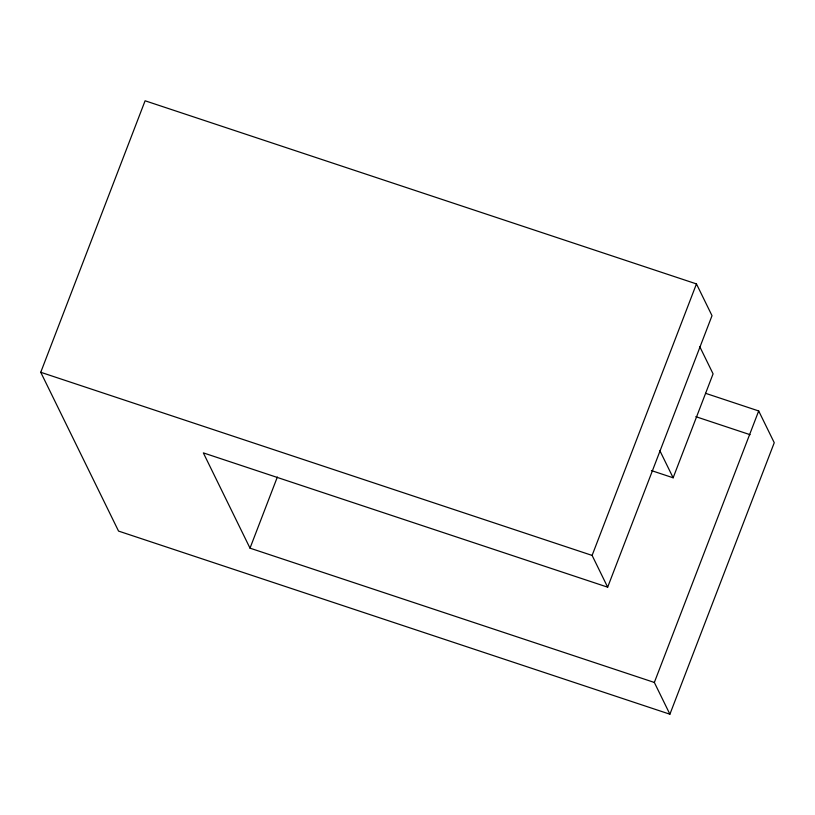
<?xml version="1.0" encoding="UTF-8"?>
<svg xmlns="http://www.w3.org/2000/svg" width="815" height="815" viewBox="0 0 815 815"><rect width="100%" height="100%" fill="white"/><g stroke="black" fill="none" stroke-linecap="round" stroke-linejoin="round"><path stroke-width="1.22" d="M669.899 714.215L118.542 531.085L40.75 372.282L145.101 100.785L696.458 283.915L712.015 315.68L607.664 587.177L203.332 452.875L250.011 548.159L654.343 682.45L669.899 714.215L774.25 442.718L758.694 410.954L705.586 393.319M250.011 548.159L277.355 477.02M607.664 587.177L592.108 555.412L696.458 283.915M651.419 470.581L673.139 477.794L713.084 373.861L699.749 346.64M654.343 682.45L758.694 410.954M695.827 416.669L750.116 434.701M40.75 372.282L592.108 555.412M659.804 450.573L673.139 477.794"/></g></svg>
